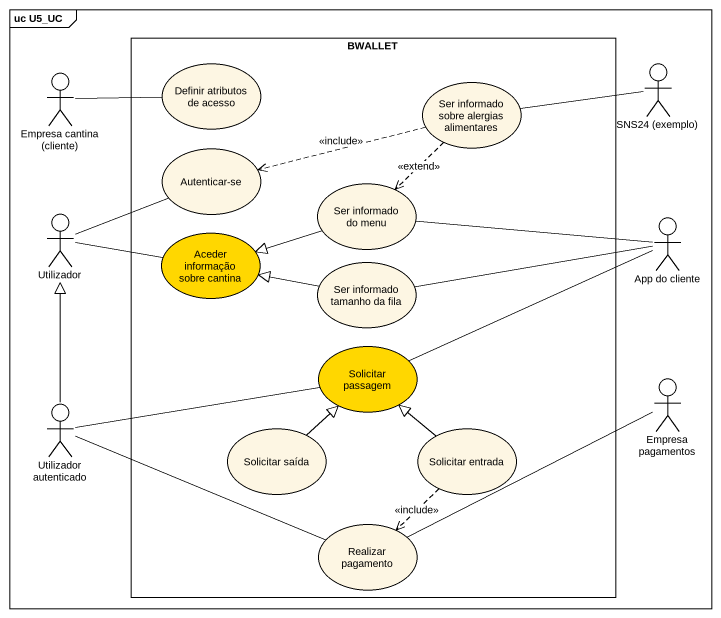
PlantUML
@startuml
mainframe uc U5_UC
rectangle BWALLET {
  usecase "Definir atributos de acesso" as Definir_atributos_de_acesso
  usecase "Ser informado sobre alergias alimentares" as Ser_informado_sobre
  usecase "Autenticar-se" as Autenticar_se
  usecase "Ser informado do menu" as Ser_informado_do_menu
  usecase "Aceder informação sobre cantina" as Aceder_informação_sobre #FFD700
  usecase "Ser informado tamanho da fila" as Ser_informado_tamanho_da
  usecase "Solicitar passagem" as Solicitar_passagem #FFD700
  usecase "Solicitar saída" as Solicitar_saída
  usecase "Solicitar entrada" as Solicitar_entrada
  usecase "Realizar pagamento" as Realizar_pagamento
}
actor "SNS24 (exemplo)" as SNS24_exemplo
actor "Empresa cantina (cliente)" as Empresa_cantina_cliente
actor Utilizador
actor "App do cliente" as App_do_cliente
actor "Utilizador autenticado" as Utilizador_autenticado
actor "Empresa pagamentos" as Empresa_pagamentos
Empresa_cantina_cliente -right- Definir_atributos_de_acesso
Ser_informado_sobre -right- SNS24_exemplo
Ser_informado_sobre .left.> Autenticar_se : <<include>>
Ser_informado_sobre ..> Ser_informado_do_menu : <<extend>>
Ser_informado_do_menu -left-|> Aceder_informação_sobre
Utilizador -right- Autenticar_se
Utilizador -right- Aceder_informação_sobre
App_do_cliente -left- Ser_informado_do_menu
App_do_cliente -left- Ser_informado_tamanho_da
App_do_cliente -left- Solicitar_passagem
Ser_informado_tamanho_da -left-|> Aceder_informação_sobre
Utilizador_autenticado -up-|> Utilizador
Utilizador_autenticado -right- Solicitar_passagem
Utilizador_autenticado -right- Realizar_pagamento
Solicitar_saída -up-|> Solicitar_passagem
Solicitar_entrada -up-|> Solicitar_passagem
Solicitar_entrada ..> Realizar_pagamento : <<include>>
Realizar_pagamento -right- Empresa_pagamentos
@enduml
